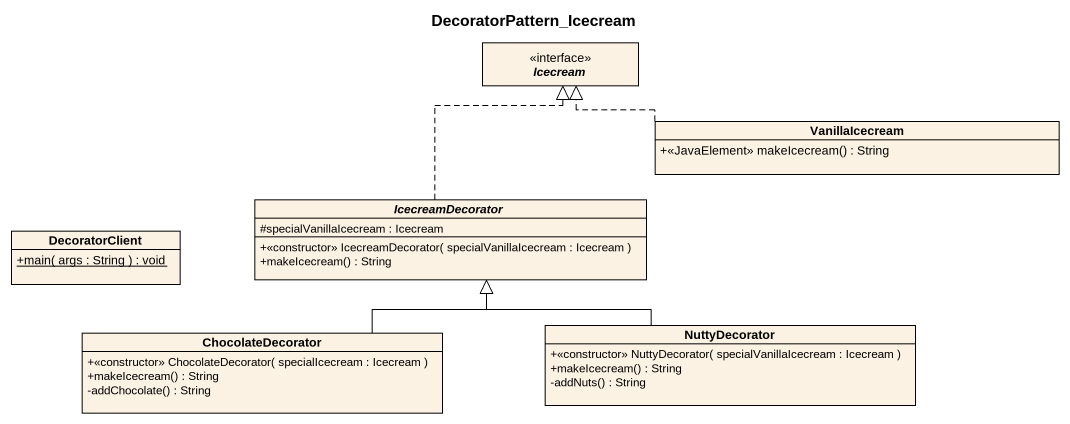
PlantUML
@startuml
title DecoratorPattern_Icecream
hide circle
hide empty members
skinparam classAttributeIconSize 0
interface Icecream
class VanillaIcecream {
  +<<JavaElement>> makeIcecream() : String
}
class DecoratorClient {
  {static} +main( args : String ) : void
}
abstract class IcecreamDecorator {
  #specialVanillaIcecream : Icecream
  +<<constructor>> IcecreamDecorator( specialVanillaIcecream : Icecream )
  +makeIcecream() : String
}
class ChocolateDecorator {
  +<<constructor>> ChocolateDecorator( specialIcecream : Icecream )
  +makeIcecream() : String
  -addChocolate() : String
}
class NuttyDecorator {
  +<<constructor>> NuttyDecorator( specialVanillaIcecream : Icecream )
  +makeIcecream() : String
  -addNuts() : String
}
VanillaIcecream .left.|> Icecream
IcecreamDecorator .up.|> Icecream
ChocolateDecorator -up-|> IcecreamDecorator
NuttyDecorator -left-|> IcecreamDecorator
@enduml
